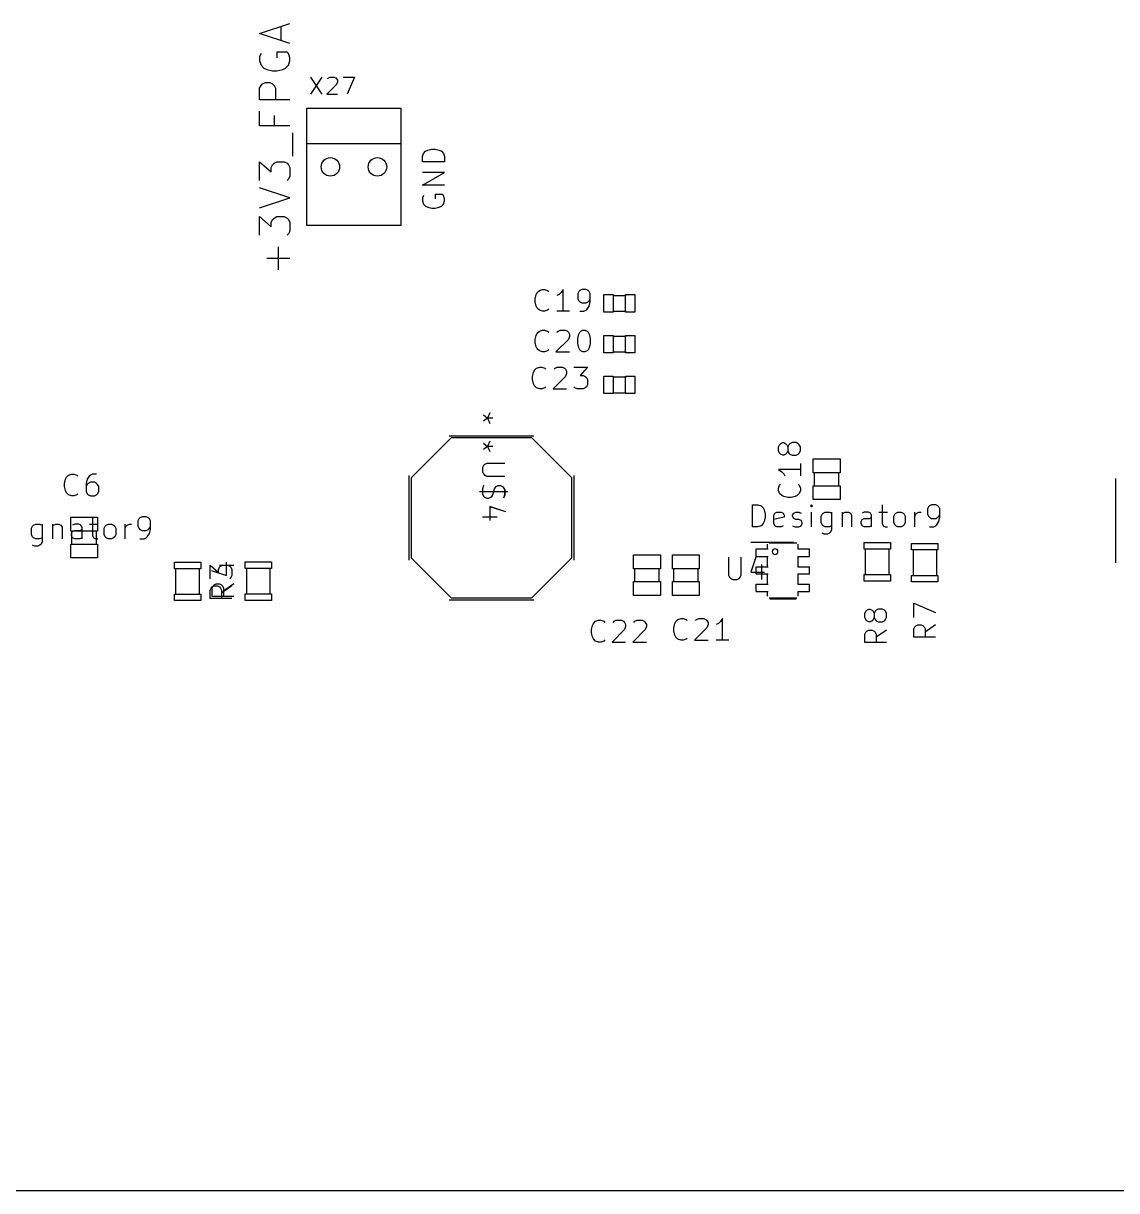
# Model space of a CAD drawing. Header units: millimetres. Extents: x 0 to 280, y -704 to 300.
# Drawn here: x 146.5 to 205.5, y 0 to 63.1 of the extents above; entities that cross this region are included whole.
import ezdxf

# ---------------------------------------------------------------- set-up
doc = ezdxf.new("R2010")
doc.units = ezdxf.units.MM
for name, color, linetype, true_color in [('Edge.Cuts', 254, 'CONTINUOUS', 0xd0d2cd), ('F.Fab', 9, 'CONTINUOUS', 0xafafaf), ('F.Silkscreen', 41, 'CONTINUOUS', 0xf2eda1)]:
    doc.layers.add(name, color=color, linetype=linetype, true_color=true_color)

msp = doc.modelspace()

# ---------------------------------------------------------------- linework, layer by layer
at = {"layer": 'Edge.Cuts', "linetype": 'CONTINUOUS'}
msp.add_line((0, 0), (280, 0), dxfattribs=at)
at = {"layer": 'Edge.Cuts'}
for centre in [(163.08, 55.3), (165.62, 55.3)]:
    msp.add_circle(centre, 0.5, dxfattribs=at)
at = {"layer": 'F.Fab', "linetype": 'CONTINUOUS'}
for p, q in [((159.256657, 62.507552), (160.892417, 63.052805)), ((160.892417, 61.962298), (159.256657, 62.507552)), ((160.425057, 62.118085), (160.425057, 62.897018)), ((159.33455, 61.417045), (159.256657, 61.261258)), ((159.256657, 61.261258), (159.256657, 61.027578)), ((160.73663, 61.494938), (160.191377, 61.494938)), ((160.191377, 61.494938), (160.191377, 61.183365)), ((160.814524, 61.417045), (160.73663, 61.494938)), ((160.892417, 61.183365), (160.814524, 61.417045)), ((160.892417, 61.027578), (160.892417, 61.183365)), ((159.256657, 61.027578), (159.33455, 60.793898)), ((159.33455, 60.793898), (159.490337, 60.638112)), ((159.490337, 60.638112), (159.646124, 60.560218)), ((159.646124, 60.560218), (159.957697, 60.482325)), ((160.191377, 60.482325), (160.50295, 60.560218)), ((160.50295, 60.560218), (160.658737, 60.638112)), ((160.658737, 60.638112), (160.814524, 60.793898)), ((160.814524, 60.793898), (160.892417, 61.027578)), ((159.957697, 60.482325), (160.191377, 60.482325)), ((159.256657, 59.547605), (159.33455, 59.703392)), ((159.256657, 58.924458), (159.256657, 59.547605)), ((159.33455, 59.703392), (159.412444, 59.781285)), ((159.412444, 59.781285), (159.56823, 59.859178)), ((159.56823, 59.859178), (159.80191, 59.859178)), ((159.80191, 59.859178), (159.957697, 59.781285)), ((159.957697, 59.781285), (160.03559, 59.703392)), ((160.03559, 59.703392), (160.113484, 59.547605)), ((160.113484, 59.547605), (160.113484, 58.924458)), ((160.892417, 58.924458), (159.256657, 58.924458)), ((159.256657, 57.522378), (159.256657, 58.301312)), ((160.03559, 58.067632), (160.03559, 57.522378)), ((160.892417, 57.522378), (159.256657, 57.522378)), ((161.048204, 55.886619), (161.048204, 57.132912)), ((168.108496, 56.025959), (168.222401, 56.139864)), ((168.222401, 56.139864), (168.336306, 56.196817)), ((168.336306, 56.196817), (168.564115, 56.253769)), ((168.564115, 56.253769), (168.734972, 56.253769)), ((168.734972, 56.253769), (168.962782, 56.196817)), ((168.962782, 56.196817), (169.076687, 56.139864)), ((169.076687, 56.139864), (169.190592, 56.025959)), ((159.256657, 54.562432), (159.256657, 55.575045)), ((159.256657, 55.575045), (159.879804, 55.029792)), ((159.957697, 55.419258), (160.03559, 55.497152)), ((160.03559, 55.497152), (160.191377, 55.575045)), ((160.191377, 55.575045), (160.580844, 55.575045)), ((160.580844, 55.575045), (160.73663, 55.497152)), ((160.73663, 55.497152), (160.814524, 55.419258)), ((168.051544, 55.855102), (168.108496, 56.025959)), ((168.051544, 55.57034), (168.051544, 55.855102)), ((169.247544, 55.57034), (168.051544, 55.57034)), ((169.190592, 56.025959), (169.247544, 55.855102)), ((169.247544, 55.855102), (169.247544, 55.57034)), ((159.879804, 55.263472), (159.957697, 55.419258)), ((159.879804, 55.029792), (159.879804, 55.263472)), ((160.814524, 55.419258), (160.892417, 55.263472)), ((160.892417, 55.263472), (160.892417, 54.796112)), ((168.051544, 54.317388), (169.247544, 55.000817)), ((169.247544, 55.000817), (168.051544, 55.000817)), ((160.814524, 54.640325), (160.73663, 54.562432)), ((160.892417, 54.796112), (160.814524, 54.640325)), ((169.247544, 54.317388), (168.051544, 54.317388)), ((160.892417, 53.627712), (159.256657, 54.172965)), ((159.256657, 53.082458), (160.892417, 53.627712)), ((168.108496, 53.747865), (168.051544, 53.63396)), ((168.051544, 53.63396), (168.051544, 53.463103)), ((169.133639, 53.804817), (168.734972, 53.804817)), ((168.734972, 53.804817), (168.734972, 53.577007)), ((169.190592, 53.747865), (169.133639, 53.804817)), ((169.247544, 53.577007), (169.190592, 53.747865)), ((168.051544, 53.463103), (168.108496, 53.292246)), ((168.108496, 53.292246), (168.222401, 53.178341)), ((168.222401, 53.178341), (168.336306, 53.121388)), ((168.336306, 53.121388), (168.564115, 53.064436)), ((168.564115, 53.064436), (168.734972, 53.064436)), ((168.734972, 53.064436), (168.962782, 53.121388)), ((168.962782, 53.121388), (169.076687, 53.178341)), ((169.076687, 53.178341), (169.190592, 53.292246)), ((169.190592, 53.292246), (169.247544, 53.463103)), ((169.247544, 53.463103), (169.247544, 53.577007)), ((159.256657, 51.602485), (159.256657, 52.615098)), ((159.256657, 52.615098), (159.879804, 52.069845)), ((159.879804, 52.303525), (159.957697, 52.459311)), ((159.957697, 52.459311), (160.03559, 52.537205)), ((160.03559, 52.537205), (160.191377, 52.615098)), ((160.191377, 52.615098), (160.580844, 52.615098)), ((160.580844, 52.615098), (160.73663, 52.537205)), ((160.73663, 52.537205), (160.814524, 52.459311)), ((160.814524, 52.459311), (160.892417, 52.303525)), ((159.879804, 52.069845), (159.879804, 52.303525)), ((160.892417, 51.836165), (160.814524, 51.680378)), ((160.892417, 52.303525), (160.892417, 51.836165)), ((160.814524, 51.680378), (160.73663, 51.602485)), ((160.26927, 49.733044), (160.26927, 50.979338)), ((160.892417, 50.356191), (159.646124, 50.356191)), ((177.8518, 47.4501), (177.8518, 48.4001)), ((177.8518, 48.4001), (178.3519, 48.4001)), ((178.334, 48.352), (179.046, 48.352)), ((178.3519, 48.4001), (178.3519, 47.4501)), ((179.0202, 47.4501), (179.0202, 48.4001)), ((179.0202, 48.4001), (179.5203, 48.4001)), ((179.5203, 48.4001), (179.5203, 47.4501)), ((178.3519, 47.4501), (177.8518, 47.4501)), ((178.334, 47.501), (179.046, 47.501)), ((179.5203, 47.4501), (179.0202, 47.4501)), ((177.8518, 45.2501), (177.8518, 46.2001)), ((177.8518, 46.2001), (178.3519, 46.2001)), ((178.334, 46.152), (179.046, 46.152)), ((178.3519, 46.2001), (178.3519, 45.2501)), ((179.0202, 45.2501), (179.0202, 46.2001)), ((179.0202, 46.2001), (179.5203, 46.2001)), ((179.5203, 46.2001), (179.5203, 45.2501)), ((178.3519, 45.2501), (177.8518, 45.2501)), ((178.334, 45.301), (179.046, 45.301)), ((179.5203, 45.2501), (179.0202, 45.2501)), ((177.8518, 43.0501), (177.8518, 44.0001)), ((177.8518, 44.0001), (178.3519, 44.0001)), ((178.334, 43.952), (179.046, 43.952)), ((178.3519, 44.0001), (178.3519, 43.0501)), ((179.0202, 43.0501), (179.0202, 44.0001)), ((179.0202, 44.0001), (179.5203, 44.0001)), ((179.5203, 44.0001), (179.5203, 43.0501)), ((178.3519, 43.0501), (177.8518, 43.0501)), ((178.334, 43.101), (179.046, 43.101)), ((179.5203, 43.0501), (179.0202, 43.0501)), ((169.5956, 40.658), (167.4366, 38.499)), ((173.9644, 40.658), (169.5956, 40.658)), ((171.342232, 40.37443), (171.569623, 40.203888)), ((171.342232, 40.37443), (171.569623, 40.203888)), ((171.683318, 40.488126), (171.569623, 40.203888)), ((171.683318, 40.488126), (171.569623, 40.203888)), ((176.1234, 38.499), (173.9644, 40.658)), ((171.569623, 40.203888), (171.342232, 40.033345)), ((171.569623, 40.203888), (171.342232, 40.033345)), ((171.853861, 40.203888), (171.569623, 40.203888)), ((171.569623, 40.203888), (171.683318, 39.919649)), ((171.853861, 40.203888), (171.569623, 40.203888)), ((171.569623, 40.203888), (171.683318, 39.919649)), ((171.351909, 39.168535), (171.295061, 39.05484)), ((171.352448, 39.170019), (171.295382, 39.055889)), ((171.408756, 39.225383), (171.351909, 39.168535)), ((171.409513, 39.227085), (171.352448, 39.170019)), ((171.522451, 39.28223), (171.408756, 39.225383)), ((171.523644, 39.28415), (171.409513, 39.227085)), ((172.488861, 39.28223), (171.522451, 39.28223)), ((172.493754, 39.28415), (171.523644, 39.28415)), ((189.1538, 38.7756), (189.1538, 39.5257)), ((189.1538, 39.5257), (190.6039, 39.5257)), ((190.6039, 39.5257), (190.6039, 38.7756)), ((167.4366, 38.499), (167.4366, 34.181)), ((171.295061, 39.05484), (171.295061, 38.827449)), ((171.295061, 38.827449), (171.351909, 38.713754)), ((171.295382, 39.055889), (171.295382, 38.827627)), ((171.295382, 38.827627), (171.352448, 38.713497)), ((171.351909, 38.713754), (171.408756, 38.656907)), ((171.352448, 38.713497), (171.409513, 38.656431)), ((171.408756, 38.656907), (171.522451, 38.600059)), ((171.409513, 38.656431), (171.523644, 38.599366)), ((171.522451, 38.600059), (172.488861, 38.600059)), ((171.523644, 38.599366), (172.493754, 38.599366)), ((176.1234, 34.181), (176.1234, 38.499)), ((190.6039, 38.7756), (189.1538, 38.7756)), ((189.22, 38.039), (189.22, 38.801)), ((190.54, 38.064), (190.54, 38.801)), ((171.351909, 38.08843), (171.295061, 37.917887)), ((171.295061, 37.917887), (171.295061, 37.633649)), ((171.352448, 38.085778), (171.295382, 37.914582)), ((171.295382, 37.914582), (171.295382, 37.629256)), ((171.863537, 37.633649), (171.920385, 37.86104)), ((171.866036, 37.629256), (171.923101, 37.857517)), ((171.920385, 37.86104), (171.977232, 37.974735)), ((171.923101, 37.857517), (171.980166, 37.971648)), ((171.977232, 37.974735), (172.03408, 38.031582)), ((171.980166, 37.971648), (172.037232, 38.028713)), ((172.03408, 38.031582), (172.147775, 38.08843)), ((172.037232, 38.028713), (172.151362, 38.085778)), ((172.147775, 38.08843), (172.26147, 38.08843)), ((172.151362, 38.085778), (172.265493, 38.085778)), ((172.26147, 38.08843), (172.375166, 38.031582)), ((172.265493, 38.085778), (172.379624, 38.028713)), ((172.375166, 38.031582), (172.432013, 37.974735)), ((172.379624, 38.028713), (172.436689, 37.971648)), ((172.432013, 37.974735), (172.488861, 37.86104)), ((172.436689, 37.971648), (172.493754, 37.857517)), ((172.488861, 37.86104), (172.488861, 37.576801)), ((172.493754, 37.857517), (172.493754, 37.57219)), ((189.1538, 37.3278), (189.1538, 38.0779)), ((189.1538, 38.0779), (190.6039, 38.0779)), ((190.6039, 38.0779), (190.6039, 37.3278)), ((172.66495, 37.743386), (171.124186, 37.743386)), ((172.659404, 37.747344), (171.124518, 37.747344)), ((171.295061, 37.633649), (171.351909, 37.519954)), ((171.295382, 37.629256), (171.352448, 37.515125)), ((171.351909, 37.519954), (171.408756, 37.463106)), ((171.352448, 37.515125), (171.409513, 37.45806)), ((171.408756, 37.463106), (171.522451, 37.406259)), ((171.409513, 37.45806), (171.523644, 37.400994)), ((171.522451, 37.406259), (171.636147, 37.406259)), ((171.523644, 37.400994), (171.637774, 37.400994)), ((171.636147, 37.406259), (171.749842, 37.463106)), ((171.637774, 37.400994), (171.751905, 37.45806)), ((171.749842, 37.463106), (171.806689, 37.519954)), ((171.751905, 37.45806), (171.80897, 37.515125)), ((171.806689, 37.519954), (171.863537, 37.633649)), ((171.80897, 37.515125), (171.866036, 37.629256)), ((172.488861, 37.576801), (172.432013, 37.406259)), ((172.493754, 37.57219), (172.436689, 37.400994)), ((190.6039, 37.3278), (189.1538, 37.3278)), ((172.545709, 36.66724), (171.692994, 36.951478)), ((171.692994, 36.951478), (171.692994, 36.212459)), ((172.55082, 36.659145), (171.69484, 36.944471)), ((171.69484, 36.944471), (171.69484, 36.202622)), ((149.0538, 35.6256), (149.0538, 36.3757)), ((149.0538, 36.3757), (150.5039, 36.3757)), ((150.5039, 36.3757), (150.5039, 35.6256)), ((172.090928, 36.383002), (171.295061, 36.383002)), ((172.094297, 36.373818), (171.295382, 36.373818)), ((150.5039, 35.6256), (149.0538, 35.6256)), ((149.12, 34.889), (149.12, 35.651)), ((150.44, 34.914), (150.44, 35.651)), ((149.0538, 34.1778), (149.0538, 34.9279)), ((149.0538, 34.9279), (150.5039, 34.9279)), ((150.5039, 34.9279), (150.5039, 34.1778)), ((186.6918, 34.6684), (186.6918, 34.9224)), ((186.768, 34.9986), (188.2666, 34.9986)), ((188.3428, 34.6684), (188.3428, 34.9224)), ((191.9088, 34.6558), (191.9088, 35.0114)), ((191.9088, 35.0114), (193.3312, 35.0114)), ((191.985, 33.2588), (191.985, 34.6812)), ((193.255, 33.2588), (193.255, 34.6812)), ((193.3312, 35.0114), (193.3312, 34.6558)), ((194.4688, 34.6058), (194.4688, 34.9614)), ((194.4688, 34.9614), (195.8912, 34.9614)), ((195.8912, 34.9614), (195.8912, 34.6058)), ((150.5039, 34.1778), (149.0538, 34.1778)), ((167.4366, 34.181), (169.5956, 32.022)), ((173.9644, 32.022), (176.1234, 34.181)), ((179.4538, 33.5956), (179.4538, 34.3457)), ((179.4538, 34.3457), (180.9039, 34.3457)), ((180.9039, 34.3457), (180.9039, 33.5956)), ((181.5538, 33.5956), (181.5538, 34.3457)), ((181.5538, 34.3457), (183.0039, 34.3457)), ((183.0039, 34.3457), (183.0039, 33.5956)), ((184.585849, 34.213754), (184.585849, 33.243644)), ((185.270633, 33.243644), (185.270633, 34.213754)), ((186.069548, 34.27082), (185.784221, 33.41484)), ((186.0822, 34.6684), (186.6918, 34.6684)), ((186.0822, 34.262), (186.0822, 34.6684)), ((186.0822, 34.262), (186.6918, 34.262)), ((186.6918, 34.6684), (186.7172, 34.6684)), ((186.6918, 34.262), (186.7172, 34.262)), ((186.6918, 33.7032), (186.6918, 34.262)), ((188.3174, 34.6684), (188.3428, 34.6684)), ((188.3174, 34.262), (188.3428, 34.262)), ((188.3428, 34.6684), (188.9524, 34.6684)), ((188.3428, 34.262), (188.9524, 34.262)), ((188.3428, 33.7032), (188.3428, 34.262)), ((188.9524, 34.262), (188.9524, 34.6684)), ((193.3312, 34.6558), (191.9088, 34.6558)), ((195.8912, 34.6058), (194.4688, 34.6058)), ((194.545, 34.6312), (194.545, 33.2088)), ((195.815, 34.6312), (195.815, 33.2088)), ((154.6588, 33.5958), (154.6588, 33.9514)), ((154.6588, 33.9514), (156.0812, 33.9514)), ((156.0812, 33.5958), (154.6588, 33.5958)), ((154.735, 32.1988), (154.735, 33.6212)), ((156.005, 32.1988), (156.005, 33.6212)), ((156.0812, 33.9514), (156.0812, 33.5958)), ((158.4688, 33.6058), (158.4688, 33.9614)), ((158.4688, 33.9614), (159.8912, 33.9614)), ((159.8912, 33.6058), (158.4688, 33.6058)), ((158.545, 33.6312), (158.545, 32.2088)), ((159.815, 33.6312), (159.815, 32.2088)), ((159.8912, 33.9614), (159.8912, 33.6058)), ((180.9039, 33.5956), (179.4538, 33.5956)), ((179.52, 32.859), (179.52, 33.621)), ((180.84, 32.884), (180.84, 33.621)), ((183.0039, 33.5956), (181.5538, 33.5956)), ((181.62, 32.859), (181.62, 33.621)), ((182.94, 32.884), (182.94, 33.621)), ((186.0822, 33.7032), (186.6918, 33.7032)), ((186.0822, 33.3222), (186.0822, 33.7032)), ((186.354874, 33.814297), (186.354874, 33.015382)), ((186.6918, 33.7032), (186.7172, 33.7032)), ((188.3174, 33.7032), (188.3428, 33.7032)), ((188.3428, 33.7032), (188.9524, 33.7032)), ((188.9524, 33.3222), (188.9524, 33.7032)), ((179.4538, 32.1478), (179.4538, 32.8979)), ((179.4538, 32.8979), (180.9039, 32.8979)), ((180.9039, 32.8979), (180.9039, 32.1478)), ((181.5538, 32.1478), (181.5538, 32.8979)), ((181.5538, 32.8979), (183.0039, 32.8979)), ((183.0039, 32.8979), (183.0039, 32.1478)), ((184.585849, 33.243644), (184.642915, 33.129513)), ((184.642915, 33.129513), (184.69998, 33.072448)), ((184.69998, 33.072448), (184.814111, 33.015382)), ((184.814111, 33.015382), (185.042372, 33.015382)), ((185.042372, 33.015382), (185.156503, 33.072448)), ((185.156503, 33.072448), (185.213568, 33.129513)), ((185.213568, 33.129513), (185.270633, 33.243644)), ((185.784221, 33.41484), (186.52607, 33.41484)), ((186.0822, 33.3222), (186.6918, 33.3222)), ((186.6918, 33.3222), (186.7172, 33.3222)), ((186.6918, 32.7634), (186.6918, 33.3222)), ((188.3174, 33.3222), (188.3428, 33.3222)), ((188.3428, 33.3222), (188.9524, 33.3222)), ((188.3428, 32.7634), (188.3428, 33.3222)), ((191.9088, 32.9286), (191.9088, 33.2842)), ((191.9088, 33.2842), (193.3312, 33.2842)), ((193.3312, 32.9286), (191.9088, 32.9286)), ((193.3312, 33.2842), (193.3312, 32.9286)), ((194.4688, 32.8786), (194.4688, 33.2342)), ((194.4688, 33.2342), (195.8912, 33.2342)), ((195.8912, 32.8786), (194.4688, 32.8786)), ((195.8912, 33.2342), (195.8912, 32.8786)), ((154.6588, 31.8686), (154.6588, 32.2242)), ((154.6588, 32.2242), (156.0812, 32.2242)), ((156.0812, 32.2242), (156.0812, 31.8686)), ((158.4688, 31.8786), (158.4688, 32.2342)), ((158.4688, 32.2342), (159.8912, 32.2342)), ((159.8912, 32.2342), (159.8912, 31.8786)), ((186.0822, 32.7634), (186.6918, 32.7634)), ((186.0822, 32.357), (186.0822, 32.7634)), ((186.0822, 32.357), (186.6918, 32.357)), ((186.6918, 32.7634), (186.7172, 32.7634)), ((186.6918, 32.357), (186.7172, 32.357)), ((186.6918, 32.103), (186.6918, 32.357)), ((188.3174, 32.7634), (188.3428, 32.7634)), ((188.3174, 32.357), (188.3428, 32.357)), ((188.3428, 32.7634), (188.9524, 32.7634)), ((188.3428, 32.357), (188.9524, 32.357)), ((188.3428, 32.103), (188.3428, 32.357)), ((188.9524, 32.357), (188.9524, 32.7634)), ((156.0812, 31.8686), (154.6588, 31.8686)), ((159.8912, 31.8786), (158.4688, 31.8786)), ((169.5956, 32.022), (173.9644, 32.022)), ((180.9039, 32.1478), (179.4538, 32.1478)), ((183.0039, 32.1478), (181.5538, 32.1478)), ((186.768, 32.0268), (188.2666, 32.0268))]:
    msp.add_line(p, q, dxfattribs=at)
at = {"layer": 'F.Fab'}
for centre in [(163.08, 55.3), (165.62, 55.3)]:
    msp.add_circle(centre, 0.5, dxfattribs=at)
for start, end in [(0, 180), (-180, 0)]:
    msp.add_arc((187.0982, 34.516), 0.1524, start, end, dxfattribs=at)
at = {"layer": 'F.Silkscreen', "linetype": 'CONTINUOUS'}
for p, q in [((162.002237, 60.152463), (162.61861, 59.227903)), ((162.61861, 60.152463), (162.002237, 59.227903)), ((162.926796, 60.06441), (162.970823, 60.108436)), ((162.970823, 60.108436), (163.058876, 60.152463)), ((163.058876, 60.152463), (163.27901, 60.152463)), ((163.27901, 60.152463), (163.367063, 60.108436)), ((163.367063, 60.108436), (163.41109, 60.06441)), ((163.41109, 60.06441), (163.455116, 59.976356)), ((163.455116, 59.976356), (163.455116, 59.888303)), ((163.763303, 60.152463), (164.379676, 60.152463)), ((164.379676, 60.152463), (163.983436, 59.227903)), ((163.41109, 59.756223), (162.88277, 59.227903)), ((163.455116, 59.888303), (163.41109, 59.756223)), ((162.88277, 59.227903), (163.455116, 59.227903)), ((161.81, 58.475), (166.89, 58.475)), ((161.81, 56.57), (161.81, 58.475)), ((166.89, 58.475), (166.89, 56.57)), ((161.81, 56.57), (166.89, 56.57)), ((161.81, 52.125), (161.81, 56.57)), ((166.89, 56.57), (166.89, 52.125)), ((166.89, 52.125), (161.81, 52.125)), ((174.252644, 48.512297), (174.364695, 48.624347)), ((174.364695, 48.624347), (174.53277, 48.680372)), ((174.53277, 48.680372), (174.64482, 48.680372)), ((174.64482, 48.680372), (174.812896, 48.624347)), ((174.812896, 48.624347), (174.868921, 48.568322)), ((175.653273, 48.680372), (175.541223, 48.512297)), ((175.653273, 47.503844), (175.653273, 48.680372)), ((176.49365, 48.568322), (176.437625, 48.456272)), ((176.549675, 48.624347), (176.49365, 48.568322)), ((176.661726, 48.680372), (176.549675, 48.624347)), ((176.885826, 48.680372), (176.661726, 48.680372)), ((176.997877, 48.624347), (176.885826, 48.680372)), ((177.053902, 48.568322), (176.997877, 48.624347)), ((177.109927, 48.456272), (177.053902, 48.568322)), ((174.140594, 48.176146), (174.196619, 48.400247)), ((174.140594, 48.008071), (174.140594, 48.176146)), ((174.196619, 47.78397), (174.140594, 48.008071)), ((174.196619, 48.400247), (174.252644, 48.512297)), ((175.429172, 48.400247), (175.317122, 48.344222)), ((175.541223, 48.512297), (175.429172, 48.400247)), ((176.437625, 48.456272), (176.437625, 48.176146)), ((176.437625, 48.176146), (176.49365, 48.064096)), ((176.49365, 48.064096), (176.549675, 48.008071)), ((176.549675, 48.008071), (176.661726, 47.952046)), ((176.661726, 47.952046), (176.885826, 47.952046)), ((176.885826, 47.952046), (176.997877, 48.008071)), ((176.997877, 48.008071), (177.053902, 48.064096)), ((177.053902, 48.064096), (177.109927, 48.176146)), ((177.053902, 47.78397), (177.109927, 48.008071)), ((177.109927, 48.008071), (177.109927, 48.456272)), ((174.252644, 47.67192), (174.196619, 47.78397)), ((174.364695, 47.55987), (174.252644, 47.67192)), ((174.53277, 47.503844), (174.364695, 47.55987)), ((174.64482, 47.503844), (174.53277, 47.503844)), ((174.812896, 47.55987), (174.64482, 47.503844)), ((174.868921, 47.615895), (174.812896, 47.55987)), ((175.989424, 47.503844), (175.317122, 47.503844)), ((176.549675, 47.503844), (176.773776, 47.503844)), ((176.773776, 47.503844), (176.885826, 47.55987)), ((176.885826, 47.55987), (176.941851, 47.615895)), ((176.941851, 47.615895), (177.053902, 47.78397)), ((174.140594, 45.976146), (174.196619, 46.200247)), ((174.196619, 46.200247), (174.252644, 46.312297)), ((174.252644, 46.312297), (174.364695, 46.424347)), ((174.364695, 46.424347), (174.53277, 46.480372)), ((174.53277, 46.480372), (174.64482, 46.480372)), ((174.64482, 46.480372), (174.812896, 46.424347)), ((174.812896, 46.424347), (174.868921, 46.368322)), ((175.317122, 46.368322), (175.373147, 46.424347)), ((175.373147, 46.424347), (175.485198, 46.480372)), ((175.485198, 46.480372), (175.765323, 46.480372)), ((175.765323, 46.480372), (175.877374, 46.424347)), ((175.877374, 46.424347), (175.933399, 46.368322)), ((175.933399, 46.368322), (175.989424, 46.256272)), ((175.989424, 46.144222), (175.933399, 45.976146)), ((175.989424, 46.256272), (175.989424, 46.144222)), ((176.437625, 46.032171), (176.49365, 46.256272)), ((176.437625, 45.752046), (176.437625, 46.032171)), ((176.49365, 46.256272), (176.549675, 46.368322)), ((176.549675, 46.368322), (176.605701, 46.424347)), ((176.605701, 46.424347), (176.717751, 46.480372)), ((176.717751, 46.480372), (176.829801, 46.480372)), ((176.829801, 46.480372), (176.941851, 46.424347)), ((176.941851, 46.424347), (176.997877, 46.368322)), ((176.997877, 46.368322), (177.053902, 46.256272)), ((177.053902, 46.256272), (177.109927, 46.032171)), ((177.109927, 46.032171), (177.109927, 45.752046)), ((174.140594, 45.808071), (174.140594, 45.976146)), ((174.196619, 45.58397), (174.140594, 45.808071)), ((174.252644, 45.47192), (174.196619, 45.58397)), ((174.364695, 45.35987), (174.252644, 45.47192)), ((174.868921, 45.415895), (174.812896, 45.35987)), ((175.933399, 45.976146), (175.261097, 45.303844)), ((176.49365, 45.527945), (176.437625, 45.752046)), ((176.549675, 45.415895), (176.49365, 45.527945)), ((176.605701, 45.35987), (176.549675, 45.415895)), ((176.997877, 45.415895), (176.941851, 45.35987)), ((177.053902, 45.527945), (176.997877, 45.415895)), ((177.109927, 45.752046), (177.053902, 45.527945)), ((174.53277, 45.303844), (174.364695, 45.35987)), ((174.64482, 45.303844), (174.53277, 45.303844)), ((174.812896, 45.35987), (174.64482, 45.303844)), ((175.261097, 45.303844), (175.989424, 45.303844)), ((176.717751, 45.303844), (176.605701, 45.35987)), ((176.829801, 45.303844), (176.717751, 45.303844)), ((176.941851, 45.35987), (176.829801, 45.303844)), ((173.990594, 43.976146), (174.046619, 44.200247)), ((174.046619, 44.200247), (174.102644, 44.312297)), ((174.102644, 44.312297), (174.214695, 44.424347)), ((174.214695, 44.424347), (174.38277, 44.480372)), ((174.38277, 44.480372), (174.49482, 44.480372)), ((174.49482, 44.480372), (174.662896, 44.424347)), ((174.662896, 44.424347), (174.718921, 44.368322)), ((175.167122, 44.368322), (175.223147, 44.424347)), ((175.223147, 44.424347), (175.335198, 44.480372)), ((175.335198, 44.480372), (175.615323, 44.480372)), ((175.615323, 44.480372), (175.727374, 44.424347)), ((175.727374, 44.424347), (175.783399, 44.368322)), ((175.783399, 44.368322), (175.839424, 44.256272)), ((175.839424, 44.144222), (175.783399, 43.976146)), ((175.839424, 44.256272), (175.839424, 44.144222)), ((176.2316, 44.480372), (176.959927, 44.480372)), ((176.959927, 44.480372), (176.567751, 44.032171)), ((173.990594, 43.808071), (173.990594, 43.976146)), ((174.046619, 43.58397), (173.990594, 43.808071)), ((174.102644, 43.47192), (174.046619, 43.58397)), ((175.783399, 43.976146), (175.111097, 43.303844)), ((176.567751, 44.032171), (176.735826, 44.032171)), ((176.735826, 44.032171), (176.847877, 43.976146)), ((176.847877, 43.976146), (176.903902, 43.920121)), ((176.903902, 43.920121), (176.959927, 43.808071)), ((176.959927, 43.527945), (176.903902, 43.415895)), ((176.959927, 43.808071), (176.959927, 43.527945)), ((174.214695, 43.35987), (174.102644, 43.47192)), ((174.38277, 43.303844), (174.214695, 43.35987)), ((174.49482, 43.303844), (174.38277, 43.303844)), ((174.662896, 43.35987), (174.49482, 43.303844)), ((174.718921, 43.415895), (174.662896, 43.35987)), ((175.111097, 43.303844), (175.839424, 43.303844)), ((176.287625, 43.35987), (176.2316, 43.415895)), ((176.399675, 43.303844), (176.287625, 43.35987)), ((176.735826, 43.303844), (176.399675, 43.303844)), ((176.847877, 43.35987), (176.735826, 43.303844)), ((176.903902, 43.415895), (176.847877, 43.35987)), ((171.342232, 41.89843), (171.569623, 41.727888)), ((171.342232, 41.89843), (171.569623, 41.727888)), ((171.569623, 41.727888), (171.342232, 41.557345)), ((171.569623, 41.727888), (171.342232, 41.557345)), ((171.683318, 42.012126), (171.569623, 41.727888)), ((171.683318, 42.012126), (171.569623, 41.727888)), ((171.853861, 41.727888), (171.569623, 41.727888)), ((171.569623, 41.727888), (171.683318, 41.443649)), ((171.853861, 41.727888), (171.569623, 41.727888)), ((171.569623, 41.727888), (171.683318, 41.443649)), ((174.066, 40.7596), (169.494, 40.7596)), ((187.396677, 40.348902), (187.508727, 40.404927)), ((187.508727, 40.404927), (187.564752, 40.404927)), ((187.564752, 40.404927), (187.676803, 40.348902)), ((188.012954, 40.404927), (187.900903, 40.348902)), ((188.237054, 40.404927), (188.012954, 40.404927)), ((188.349104, 40.348902), (188.237054, 40.404927)), ((187.284627, 40.180826), (187.340652, 40.292877)), ((187.284627, 39.956726), (187.284627, 40.180826)), ((187.340652, 39.844675), (187.284627, 39.956726)), ((187.340652, 40.292877), (187.396677, 40.348902)), ((187.396677, 39.78865), (187.340652, 39.844675)), ((187.508727, 39.732625), (187.396677, 39.78865)), ((187.564752, 39.732625), (187.508727, 39.732625)), ((187.676803, 39.78865), (187.564752, 39.732625)), ((187.676803, 40.348902), (187.732828, 40.292877)), ((187.732828, 39.844675), (187.676803, 39.78865)), ((187.732828, 40.292877), (187.788853, 40.180826)), ((187.788853, 39.956726), (187.732828, 39.844675)), ((187.844878, 40.292877), (187.788853, 40.180826)), ((187.788853, 40.180826), (187.788853, 39.956726)), ((187.788853, 39.956726), (187.844878, 39.844675)), ((187.900903, 40.348902), (187.844878, 40.292877)), ((187.844878, 39.844675), (187.900903, 39.78865)), ((187.900903, 39.78865), (188.012954, 39.732625)), ((188.012954, 39.732625), (188.237054, 39.732625)), ((188.237054, 39.732625), (188.349104, 39.78865)), ((188.40513, 40.292877), (188.349104, 40.348902)), ((188.349104, 39.78865), (188.40513, 39.844675)), ((188.461155, 40.180826), (188.40513, 40.292877)), ((188.40513, 39.844675), (188.461155, 39.956726)), ((188.461155, 39.956726), (188.461155, 40.180826)), ((188.461155, 39.284424), (188.461155, 38.612122)), ((148.7716, 38.42871), (148.827625, 38.54076)), ((148.827625, 38.54076), (148.939676, 38.65281)), ((148.939676, 38.65281), (149.107751, 38.708835)), ((149.107751, 38.708835), (149.219801, 38.708835)), ((149.219801, 38.708835), (149.387877, 38.65281)), ((149.387877, 38.65281), (149.443902, 38.596785)), ((150.060179, 38.596785), (149.948128, 38.42871)), ((150.116204, 38.65281), (150.060179, 38.596785)), ((150.228254, 38.708835), (150.116204, 38.65281)), ((150.452355, 38.708835), (150.228254, 38.708835)), ((167.3096, 38.626), (167.3096, 34.054)), ((176.2504, 34.054), (176.2504, 38.626)), ((188.461155, 38.948273), (187.284627, 38.948273)), ((187.284627, 38.948273), (187.452702, 38.836223)), ((187.452702, 38.836223), (187.564752, 38.724172)), ((187.564752, 38.724172), (187.620778, 38.612122)), ((205.4796, 38.476), (205.4796, 33.904)), ((148.715575, 38.204609), (148.7716, 38.42871)), ((148.715575, 38.036534), (148.715575, 38.204609)), ((148.7716, 37.812433), (148.715575, 38.036534)), ((149.948128, 38.42871), (149.892103, 38.204609)), ((149.892103, 38.204609), (149.892103, 37.756408)), ((149.948128, 38.148584), (149.892103, 38.036534)), ((150.004153, 38.204609), (149.948128, 38.148584)), ((150.116204, 38.260634), (150.004153, 38.204609)), ((150.340304, 38.260634), (150.116204, 38.260634)), ((150.452355, 38.204609), (150.340304, 38.260634)), ((150.50838, 38.148584), (150.452355, 38.204609)), ((150.564405, 38.036534), (150.50838, 38.148584)), ((150.564405, 37.756408), (150.564405, 38.036534)), ((187.284627, 37.93982), (187.340652, 38.107896)), ((187.284627, 37.82777), (187.284627, 37.93982)), ((187.340652, 38.107896), (187.396677, 38.163921)), ((188.349104, 38.163921), (188.40513, 38.107896)), ((188.40513, 38.107896), (188.461155, 37.93982)), ((188.461155, 37.93982), (188.461155, 37.82777)), ((148.827625, 37.700383), (148.7716, 37.812433)), ((148.939676, 37.588333), (148.827625, 37.700383)), ((149.107751, 37.532307), (148.939676, 37.588333)), ((149.219801, 37.532307), (149.107751, 37.532307)), ((149.387877, 37.588333), (149.219801, 37.532307)), ((149.443902, 37.644358), (149.387877, 37.588333)), ((149.892103, 37.756408), (149.948128, 37.644358)), ((149.948128, 37.644358), (150.004153, 37.588333)), ((150.004153, 37.588333), (150.116204, 37.532307)), ((150.116204, 37.532307), (150.340304, 37.532307)), ((150.340304, 37.532307), (150.452355, 37.588333)), ((150.452355, 37.588333), (150.50838, 37.644358)), ((150.50838, 37.644358), (150.564405, 37.756408)), ((187.340652, 37.659695), (187.284627, 37.82777)), ((187.452702, 37.547644), (187.340652, 37.659695)), ((187.564752, 37.491619), (187.452702, 37.547644)), ((187.788853, 37.435594), (187.564752, 37.491619)), ((187.956928, 37.435594), (187.788853, 37.435594)), ((188.181029, 37.491619), (187.956928, 37.435594)), ((188.293079, 37.547644), (188.181029, 37.491619)), ((188.40513, 37.659695), (188.293079, 37.547644)), ((188.461155, 37.82777), (188.40513, 37.659695)), ((185.883169, 35.859861), (185.883169, 37.053661)), ((185.883169, 37.053661), (186.167407, 37.053661)), ((186.167407, 37.053661), (186.33795, 36.996813)), ((186.33795, 36.996813), (186.451645, 36.883118)), ((186.451645, 36.883118), (186.508492, 36.769423)), ((186.508492, 36.769423), (186.56534, 36.542032)), ((187.020121, 36.485185), (187.076969, 36.59888)), ((187.076969, 36.59888), (187.190664, 36.655728)), ((187.190664, 36.655728), (187.418054, 36.655728)), ((187.418054, 36.655728), (187.53175, 36.59888)), ((187.53175, 36.59888), (187.588597, 36.485185)), ((188.043378, 36.485185), (188.100226, 36.59888)), ((188.100226, 36.59888), (188.213921, 36.655728)), ((188.213921, 36.655728), (188.384464, 36.655728)), ((188.384464, 36.655728), (188.498159, 36.59888)), ((189.066636, 37.053661), (189.009788, 36.996813)), ((189.009788, 36.996813), (189.066636, 36.939966)), ((189.123483, 36.996813), (189.066636, 37.053661)), ((189.066636, 37.053661), (189.066636, 36.939966)), ((189.066636, 36.939966), (189.123483, 36.996813)), ((189.066636, 35.859861), (189.066636, 36.655728)), ((189.635112, 36.542032), (189.691959, 36.59888)), ((189.691959, 36.59888), (189.805654, 36.655728)), ((189.805654, 36.655728), (190.033045, 36.655728)), ((190.033045, 36.655728), (190.14674, 36.59888)), ((190.14674, 36.655728), (190.14674, 35.689318)), ((190.715217, 36.655728), (190.715217, 35.859861)), ((190.715217, 36.542032), (190.772064, 36.59888)), ((190.772064, 36.59888), (190.885759, 36.655728)), ((190.885759, 36.655728), (191.056302, 36.655728)), ((191.056302, 36.655728), (191.169998, 36.59888)), ((191.169998, 36.59888), (191.226845, 36.485185)), ((191.909017, 36.655728), (191.795322, 36.59888)), ((192.136407, 36.655728), (191.909017, 36.655728)), ((192.250103, 36.59888), (192.136407, 36.655728)), ((192.30695, 36.485185), (192.250103, 36.59888)), ((192.704884, 36.655728), (193.159665, 36.655728)), ((192.875427, 37.053661), (192.875427, 36.030404)), ((193.557598, 36.542032), (193.614445, 36.59888)), ((193.614445, 36.59888), (193.72814, 36.655728)), ((193.72814, 36.655728), (193.898683, 36.655728)), ((193.898683, 36.655728), (194.012379, 36.59888)), ((194.012379, 36.59888), (194.069226, 36.542032)), ((194.637703, 35.859861), (194.637703, 36.655728)), ((194.69455, 36.542032), (194.751398, 36.59888)), ((194.751398, 36.59888), (194.865093, 36.655728)), ((194.865093, 36.655728), (194.978788, 36.655728)), ((195.376722, 36.939966), (195.319874, 36.82627)), ((195.319874, 36.82627), (195.319874, 36.542032)), ((195.433569, 36.996813), (195.376722, 36.939966)), ((195.547264, 37.053661), (195.433569, 36.996813)), ((195.774655, 37.053661), (195.547264, 37.053661)), ((195.88835, 36.996813), (195.774655, 37.053661)), ((195.945198, 36.939966), (195.88835, 36.996813)), ((196.002045, 36.82627), (195.945198, 36.939966)), ((196.002045, 36.371489), (196.002045, 36.82627)), ((146.995112, 35.892032), (147.051959, 35.94888)), ((147.051959, 35.94888), (147.165654, 36.005728)), ((147.165654, 36.005728), (147.393045, 36.005728)), ((147.393045, 36.005728), (147.50674, 35.94888)), ((147.50674, 36.005728), (147.50674, 35.039318)), ((148.075217, 36.005728), (148.075217, 35.209861)), ((148.075217, 35.892032), (148.132064, 35.94888)), ((148.132064, 35.94888), (148.245759, 36.005728)), ((148.245759, 36.005728), (148.416302, 36.005728)), ((148.416302, 36.005728), (148.529998, 35.94888)), ((148.529998, 35.94888), (148.586845, 35.835185)), ((149.269017, 36.005728), (149.155322, 35.94888)), ((149.496407, 36.005728), (149.269017, 36.005728)), ((149.610103, 35.94888), (149.496407, 36.005728)), ((149.66695, 35.835185), (149.610103, 35.94888)), ((150.064884, 36.005728), (150.519665, 36.005728)), ((150.235427, 36.403661), (150.235427, 35.380404)), ((150.917598, 35.892032), (150.974445, 35.94888)), ((150.974445, 35.94888), (151.08814, 36.005728)), ((151.08814, 36.005728), (151.258683, 36.005728)), ((151.258683, 36.005728), (151.372379, 35.94888)), ((151.372379, 35.94888), (151.429226, 35.892032)), ((151.997703, 35.209861), (151.997703, 36.005728)), ((152.05455, 35.892032), (152.111398, 35.94888)), ((152.111398, 35.94888), (152.225093, 36.005728)), ((152.225093, 36.005728), (152.338788, 36.005728)), ((152.736722, 36.289966), (152.679874, 36.17627)), ((152.679874, 36.17627), (152.679874, 35.892032)), ((152.793569, 36.346813), (152.736722, 36.289966)), ((152.907264, 36.403661), (152.793569, 36.346813)), ((153.134655, 36.403661), (152.907264, 36.403661)), ((153.24835, 36.346813), (153.134655, 36.403661)), ((153.305198, 36.289966), (153.24835, 36.346813)), ((153.362045, 36.17627), (153.305198, 36.289966)), ((153.362045, 35.721489), (153.362045, 36.17627)), ((186.451645, 36.030404), (186.33795, 35.916709)), ((186.508492, 36.144099), (186.451645, 36.030404)), ((186.56534, 36.371489), (186.508492, 36.144099)), ((186.56534, 36.542032), (186.56534, 36.371489)), ((187.020121, 36.030404), (187.020121, 36.485185)), ((187.588597, 36.371489), (187.020121, 36.257794)), ((187.076969, 35.916709), (187.020121, 36.030404)), ((187.588597, 36.485185), (187.588597, 36.371489)), ((188.043378, 36.428337), (188.043378, 36.485185)), ((188.100226, 36.314642), (188.043378, 36.428337)), ((188.213921, 36.257794), (188.100226, 36.314642)), ((188.384464, 36.257794), (188.213921, 36.257794)), ((188.498159, 36.200947), (188.384464, 36.257794)), ((188.555007, 36.087251), (188.498159, 36.200947)), ((188.498159, 35.916709), (188.555007, 36.030404)), ((188.555007, 36.030404), (188.555007, 36.087251)), ((189.578264, 36.428337), (189.635112, 36.542032)), ((189.578264, 36.087251), (189.578264, 36.428337)), ((189.635112, 35.973556), (189.578264, 36.087251)), ((189.691959, 35.916709), (189.635112, 35.973556)), ((191.226845, 36.485185), (191.226845, 35.859861)), ((191.738474, 36.144099), (191.795322, 36.257794)), ((191.738474, 36.030404), (191.738474, 36.144099)), ((191.795322, 35.916709), (191.738474, 36.030404)), ((191.795322, 36.257794), (191.909017, 36.314642)), ((191.909017, 36.314642), (192.193255, 36.314642)), ((192.193255, 36.314642), (192.30695, 36.371489)), ((192.30695, 35.859861), (192.30695, 36.485185)), ((192.875427, 36.030404), (192.932274, 35.916709)), ((193.50075, 36.428337), (193.557598, 36.542032)), ((193.50075, 36.087251), (193.50075, 36.428337)), ((193.557598, 35.973556), (193.50075, 36.087251)), ((193.614445, 35.916709), (193.557598, 35.973556)), ((194.069226, 35.973556), (194.012379, 35.916709)), ((194.069226, 36.542032), (194.126074, 36.428337)), ((194.126074, 36.087251), (194.069226, 35.973556)), ((194.126074, 36.428337), (194.126074, 36.087251)), ((194.637703, 36.428337), (194.69455, 36.542032)), ((195.319874, 36.542032), (195.376722, 36.428337)), ((195.376722, 36.428337), (195.433569, 36.371489)), ((195.433569, 36.371489), (195.547264, 36.314642)), ((195.547264, 36.314642), (195.774655, 36.314642)), ((195.774655, 36.314642), (195.88835, 36.371489)), ((195.774655, 35.916709), (195.831503, 35.973556)), ((195.831503, 35.973556), (195.945198, 36.144099)), ((195.88835, 36.371489), (195.945198, 36.428337)), ((195.945198, 36.428337), (196.002045, 36.542032)), ((195.945198, 36.144099), (196.002045, 36.371489)), ((146.938264, 35.778337), (146.995112, 35.892032)), ((146.938264, 35.437251), (146.938264, 35.778337)), ((146.995112, 35.323556), (146.938264, 35.437251)), ((147.051959, 35.266709), (146.995112, 35.323556)), ((148.586845, 35.835185), (148.586845, 35.209861)), ((149.098474, 35.494099), (149.155322, 35.607794)), ((149.098474, 35.380404), (149.098474, 35.494099)), ((149.155322, 35.266709), (149.098474, 35.380404)), ((149.155322, 35.607794), (149.269017, 35.664642)), ((149.269017, 35.664642), (149.553255, 35.664642)), ((149.553255, 35.664642), (149.66695, 35.721489)), ((149.66695, 35.209861), (149.66695, 35.835185)), ((150.235427, 35.380404), (150.292274, 35.266709)), ((150.86075, 35.778337), (150.917598, 35.892032)), ((150.86075, 35.437251), (150.86075, 35.778337)), ((150.917598, 35.323556), (150.86075, 35.437251)), ((150.974445, 35.266709), (150.917598, 35.323556)), ((151.429226, 35.323556), (151.372379, 35.266709)), ((151.429226, 35.892032), (151.486074, 35.778337)), ((151.486074, 35.437251), (151.429226, 35.323556)), ((151.486074, 35.778337), (151.486074, 35.437251)), ((151.997703, 35.778337), (152.05455, 35.892032)), ((152.679874, 35.892032), (152.736722, 35.778337)), ((152.736722, 35.778337), (152.793569, 35.721489)), ((152.793569, 35.721489), (152.907264, 35.664642)), ((152.907264, 35.664642), (153.134655, 35.664642)), ((153.134655, 35.664642), (153.24835, 35.721489)), ((153.134655, 35.266709), (153.191503, 35.323556)), ((153.191503, 35.323556), (153.305198, 35.494099)), ((153.24835, 35.721489), (153.305198, 35.778337)), ((153.305198, 35.778337), (153.362045, 35.892032)), ((153.305198, 35.494099), (153.362045, 35.721489)), ((186.167407, 35.859861), (185.883169, 35.859861)), ((186.33795, 35.916709), (186.167407, 35.859861)), ((187.190664, 35.859861), (187.076969, 35.916709)), ((187.418054, 35.859861), (187.190664, 35.859861)), ((187.53175, 35.916709), (187.418054, 35.859861)), ((188.043378, 35.916709), (188.157073, 35.859861)), ((188.157073, 35.859861), (188.384464, 35.859861)), ((188.384464, 35.859861), (188.498159, 35.916709)), ((189.748807, 35.461928), (189.635112, 35.518775)), ((189.805654, 35.859861), (189.691959, 35.916709)), ((189.91935, 35.461928), (189.748807, 35.461928)), ((190.033045, 35.859861), (189.805654, 35.859861)), ((190.033045, 35.518775), (189.91935, 35.461928)), ((190.14674, 35.916709), (190.033045, 35.859861)), ((190.089893, 35.575623), (190.033045, 35.518775)), ((190.14674, 35.689318), (190.089893, 35.575623)), ((191.909017, 35.859861), (191.795322, 35.916709)), ((192.193255, 35.859861), (191.909017, 35.859861)), ((192.30695, 35.916709), (192.193255, 35.859861)), ((192.932274, 35.916709), (193.045969, 35.859861)), ((193.045969, 35.859861), (193.159665, 35.859861)), ((193.72814, 35.859861), (193.614445, 35.916709)), ((193.898683, 35.859861), (193.72814, 35.859861)), ((194.012379, 35.916709), (193.898683, 35.859861)), ((195.433569, 35.859861), (195.66096, 35.859861)), ((195.66096, 35.859861), (195.774655, 35.916709)), ((147.108807, 34.811928), (146.995112, 34.868775)), ((147.165654, 35.209861), (147.051959, 35.266709)), ((147.27935, 34.811928), (147.108807, 34.811928)), ((147.393045, 35.209861), (147.165654, 35.209861)), ((147.393045, 34.868775), (147.27935, 34.811928)), ((147.50674, 35.266709), (147.393045, 35.209861)), ((147.449893, 34.925623), (147.393045, 34.868775)), ((147.50674, 35.039318), (147.449893, 34.925623)), ((149.269017, 35.209861), (149.155322, 35.266709)), ((149.553255, 35.209861), (149.269017, 35.209861)), ((149.66695, 35.266709), (149.553255, 35.209861)), ((150.292274, 35.266709), (150.405969, 35.209861)), ((150.405969, 35.209861), (150.519665, 35.209861)), ((151.08814, 35.209861), (150.974445, 35.266709)), ((151.258683, 35.209861), (151.08814, 35.209861)), ((151.372379, 35.266709), (151.258683, 35.209861)), ((152.793569, 35.209861), (153.02096, 35.209861)), ((153.02096, 35.209861), (153.134655, 35.266709)), ((185.7774, 35.024), (188.0888, 35.024)), ((156.584627, 33.056097), (156.584627, 33.784424)), ((156.584627, 33.784424), (157.032828, 33.392248)), ((156.635139, 33.502229), (157.475516, 33.222103)), ((157.032828, 33.560323), (157.088853, 33.672374)), ((157.032828, 33.392248), (157.032828, 33.560323)), ((157.08334, 33.782355), (157.867692, 33.782355)), ((157.088853, 33.672374), (157.144878, 33.728399)), ((157.144878, 33.728399), (157.256928, 33.784424)), ((157.256928, 33.784424), (157.537054, 33.784424)), ((157.475516, 33.222103), (157.475516, 33.95043)), ((157.537054, 33.784424), (157.649104, 33.728399)), ((157.649104, 33.728399), (157.70513, 33.672374)), ((157.70513, 33.672374), (157.761155, 33.560323)), ((157.761155, 33.560323), (157.761155, 33.224172)), ((157.70513, 33.112122), (157.649104, 33.056097)), ((157.761155, 33.224172), (157.70513, 33.112122)), ((156.584627, 32.43982), (156.640652, 32.551871)), ((156.584627, 31.991619), (156.584627, 32.43982)), ((156.640652, 32.551871), (156.696677, 32.607896)), ((156.691164, 32.549801), (156.747189, 32.661852)), ((156.691164, 32.1016), (156.691164, 32.549801)), ((156.696677, 32.607896), (156.808727, 32.663921)), ((156.747189, 32.661852), (156.803214, 32.717877)), ((156.803214, 32.717877), (156.915264, 32.773902)), ((156.808727, 32.663921), (156.976803, 32.663921)), ((156.915264, 32.773902), (157.08334, 32.773902)), ((156.976803, 32.663921), (157.088853, 32.607896)), ((157.08334, 32.773902), (157.19539, 32.717877)), ((157.088853, 32.607896), (157.144878, 32.551871)), ((157.144878, 32.551871), (157.200903, 32.43982)), ((157.19539, 32.717877), (157.251415, 32.661852)), ((157.761155, 32.663921), (157.200903, 32.271745)), ((157.200903, 32.43982), (157.200903, 31.991619)), ((157.251415, 32.661852), (157.30744, 32.549801)), ((157.867692, 32.773902), (157.30744, 32.381726)), ((157.30744, 32.549801), (157.30744, 32.1016)), ((157.761155, 31.991619), (156.584627, 31.991619)), ((157.867692, 32.1016), (156.691164, 32.1016)), ((169.494, 31.9204), (174.066, 31.9204)), ((186.8188, 31.976), (188.2412, 31.976)), ((194.584627, 30.956097), (194.584627, 31.740449)), ((194.584627, 31.740449), (195.761155, 31.236223)), ((181.849173, 30.85281), (182.017248, 30.908835)), ((182.017248, 30.908835), (182.129298, 30.908835)), ((182.129298, 30.908835), (182.297374, 30.85281)), ((182.857625, 30.85281), (182.969676, 30.908835)), ((182.969676, 30.908835), (183.249801, 30.908835)), ((183.249801, 30.908835), (183.361852, 30.85281)), ((184.258254, 30.908835), (184.146204, 30.74076)), ((184.258254, 29.732307), (184.258254, 30.908835)), ((191.941164, 31.180304), (191.997189, 31.292355)), ((191.941164, 30.956204), (191.941164, 31.180304)), ((191.997189, 30.844153), (191.941164, 30.956204)), ((191.997189, 31.292355), (192.053214, 31.34838)), ((192.053214, 31.34838), (192.165264, 31.404405)), ((192.165264, 31.404405), (192.221289, 31.404405)), ((192.221289, 31.404405), (192.33334, 31.34838)), ((192.33334, 31.34838), (192.389365, 31.292355)), ((192.389365, 31.292355), (192.44539, 31.180304)), ((192.44539, 30.956204), (192.389365, 30.844153)), ((192.501415, 31.292355), (192.44539, 31.180304)), ((192.44539, 31.180304), (192.44539, 30.956204)), ((192.44539, 30.956204), (192.501415, 30.844153)), ((192.55744, 31.34838), (192.501415, 31.292355)), ((192.669491, 31.404405), (192.55744, 31.34838)), ((192.893591, 31.404405), (192.669491, 31.404405)), ((193.005641, 31.34838), (192.893591, 31.404405)), ((193.061667, 31.292355), (193.005641, 31.34838)), ((193.117692, 31.180304), (193.061667, 31.292355)), ((193.061667, 30.844153), (193.117692, 30.956204)), ((193.117692, 30.956204), (193.117692, 31.180304)), ((177.175072, 30.304609), (177.231097, 30.52871)), ((177.175072, 30.136534), (177.175072, 30.304609)), ((177.231097, 30.52871), (177.287122, 30.64076)), ((177.287122, 30.64076), (177.399173, 30.75281)), ((177.399173, 30.75281), (177.567248, 30.808835)), ((177.567248, 30.808835), (177.679298, 30.808835)), ((177.679298, 30.808835), (177.847374, 30.75281)), ((177.847374, 30.75281), (177.903399, 30.696785)), ((178.967877, 30.304609), (178.295575, 29.632307)), ((178.3516, 30.696785), (178.407625, 30.75281)), ((178.407625, 30.75281), (178.519676, 30.808835)), ((178.519676, 30.808835), (178.799801, 30.808835)), ((178.799801, 30.808835), (178.911852, 30.75281)), ((178.911852, 30.75281), (178.967877, 30.696785)), ((178.967877, 30.696785), (179.023902, 30.584735)), ((179.023902, 30.472685), (178.967877, 30.304609)), ((179.023902, 30.584735), (179.023902, 30.472685)), ((180.08838, 30.304609), (179.416078, 29.632307)), ((179.472103, 30.696785), (179.528128, 30.75281)), ((179.528128, 30.75281), (179.640179, 30.808835)), ((179.640179, 30.808835), (179.920304, 30.808835)), ((179.920304, 30.808835), (180.032355, 30.75281)), ((180.032355, 30.75281), (180.08838, 30.696785)), ((180.08838, 30.696785), (180.144405, 30.584735)), ((180.144405, 30.472685), (180.08838, 30.304609)), ((180.144405, 30.584735), (180.144405, 30.472685)), ((181.625072, 30.404609), (181.681097, 30.62871)), ((181.625072, 30.236534), (181.625072, 30.404609)), ((181.681097, 30.62871), (181.737122, 30.74076)), ((181.737122, 30.74076), (181.849173, 30.85281)), ((182.297374, 30.85281), (182.353399, 30.796785)), ((183.417877, 30.404609), (182.745575, 29.732307)), ((182.8016, 30.796785), (182.857625, 30.85281)), ((183.361852, 30.85281), (183.417877, 30.796785)), ((183.417877, 30.796785), (183.473902, 30.684735)), ((183.473902, 30.572685), (183.417877, 30.404609)), ((183.473902, 30.684735), (183.473902, 30.572685)), ((184.034153, 30.62871), (183.922103, 30.572685)), ((184.146204, 30.74076), (184.034153, 30.62871)), ((192.053214, 30.788128), (191.997189, 30.844153)), ((192.165264, 30.732103), (192.053214, 30.788128)), ((192.053214, 30.227877), (192.165264, 30.283902)), ((192.221289, 30.732103), (192.165264, 30.732103)), ((192.165264, 30.283902), (192.33334, 30.283902)), ((192.33334, 30.788128), (192.221289, 30.732103)), ((192.389365, 30.844153), (192.33334, 30.788128)), ((192.33334, 30.283902), (192.44539, 30.227877)), ((192.501415, 30.844153), (192.55744, 30.788128)), ((192.55744, 30.788128), (192.669491, 30.732103)), ((193.117692, 30.283902), (192.55744, 29.891726)), ((192.669491, 30.732103), (192.893591, 30.732103)), ((192.893591, 30.732103), (193.005641, 30.788128)), ((193.005641, 30.788128), (193.061667, 30.844153)), ((194.584627, 30.33982), (194.640652, 30.451871)), ((194.584627, 29.891619), (194.584627, 30.33982)), ((194.640652, 30.451871), (194.696677, 30.507896)), ((194.696677, 30.507896), (194.808727, 30.563921)), ((194.808727, 30.563921), (194.976803, 30.563921)), ((194.976803, 30.563921), (195.088853, 30.507896)), ((195.088853, 30.507896), (195.144878, 30.451871)), ((195.144878, 30.451871), (195.200903, 30.33982)), ((195.761155, 30.563921), (195.200903, 30.171745)), ((195.200903, 30.33982), (195.200903, 29.891619)), ((177.231097, 29.912433), (177.175072, 30.136534)), ((177.287122, 29.800383), (177.231097, 29.912433)), ((177.399173, 29.688333), (177.287122, 29.800383)), ((177.567248, 29.632307), (177.399173, 29.688333)), ((177.847374, 29.688333), (177.679298, 29.632307)), ((177.903399, 29.744358), (177.847374, 29.688333)), ((181.681097, 30.012433), (181.625072, 30.236534)), ((181.737122, 29.900383), (181.681097, 30.012433)), ((181.849173, 29.788333), (181.737122, 29.900383)), ((182.017248, 29.732307), (181.849173, 29.788333)), ((182.129298, 29.732307), (182.017248, 29.732307)), ((182.297374, 29.788333), (182.129298, 29.732307)), ((182.353399, 29.844358), (182.297374, 29.788333)), ((182.745575, 29.732307), (183.473902, 29.732307)), ((184.594405, 29.732307), (183.922103, 29.732307)), ((191.941164, 30.059801), (191.997189, 30.171852)), ((191.941164, 29.6116), (191.941164, 30.059801)), ((191.997189, 30.171852), (192.053214, 30.227877)), ((192.44539, 30.227877), (192.501415, 30.171852)), ((192.501415, 30.171852), (192.55744, 30.059801)), ((192.55744, 30.059801), (192.55744, 29.6116)), ((195.761155, 29.891619), (194.584627, 29.891619)), ((177.679298, 29.632307), (177.567248, 29.632307)), ((178.295575, 29.632307), (179.023902, 29.632307)), ((179.416078, 29.632307), (180.144405, 29.632307)), ((193.117692, 29.6116), (191.941164, 29.6116))]:
    msp.add_line(p, q, dxfattribs=at)
at = {"layer": 'F.Silkscreen'}
for centre in [(163.08, 55.3), (165.62, 55.3)]:
    msp.add_circle(centre, 0.5, dxfattribs=at)

doc.saveas('drawing.dxf')
